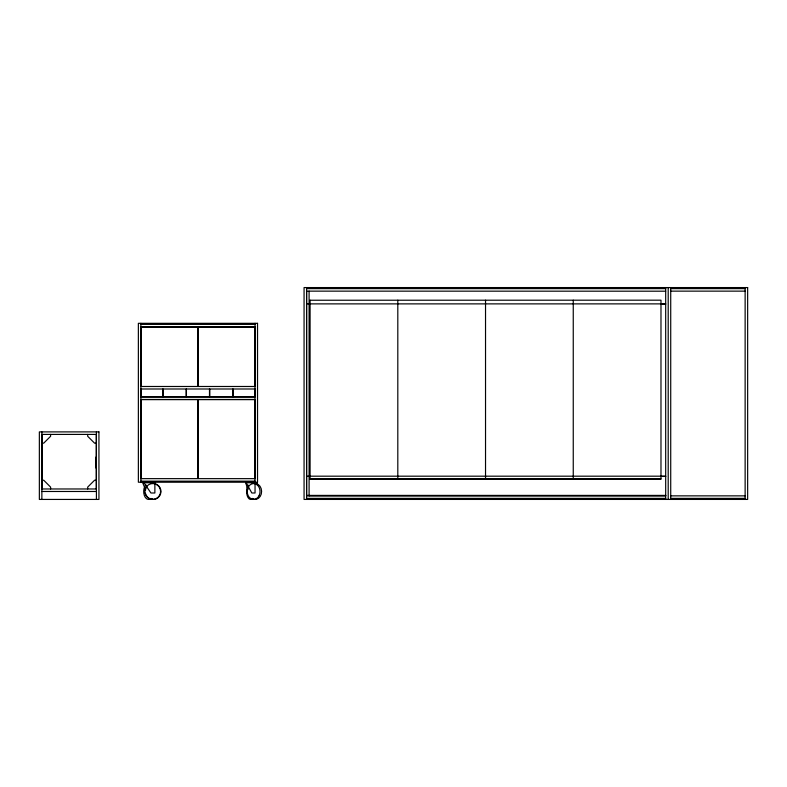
<?xml version="1.0" encoding="UTF-8"?>
<svg xmlns="http://www.w3.org/2000/svg" width="787" height="787" viewBox="0 0 787 787"><rect width="100%" height="100%" fill="white"/><g stroke="black" fill="none" stroke-linecap="round" stroke-linejoin="round"><path stroke-width="1.18" d="M306.586 288.632L665.684 288.632M670.721 288.632L745.132 288.632M665.684 291.2L306.586 291.141L306.586 495.859L665.684 495.859M670.721 291.141L745.132 291.141M310.088 300.24L660.982 300.181L660.982 479.027L310.088 479.027L310.088 300.181M306.586 303.88L665.684 303.88M660.785 304.097L665.684 304.097M140.883 324.382L255.027 324.382M140.883 326.9L255.027 326.9M140.883 386.486L255.027 386.486M140.883 388.994L255.027 388.994M140.883 396.943L255.027 396.943M140.883 399.462L255.027 399.462M41.868 434.414L96.417 434.414M41.868 443.16L43.718 443.16L50.604 436.273L50.604 434.414M96.417 443.16L94.568 443.16L87.682 436.273L87.682 434.414M306.586 476.184L665.684 476.184M660.785 476.401L665.684 476.401M140.883 478.644L255.027 478.644M310.088 478.968L660.982 478.968M41.868 480.227L43.718 480.227L50.604 487.114L50.604 488.973M96.417 480.227L94.568 480.227L87.682 487.114L87.682 488.973M140.883 481.162L255.027 481.162M155.383 482.746L142.673 482.746L145.664 489.917M41.868 488.973L96.417 488.973M41.868 491.482L96.417 491.482M306.586 495.407L665.684 495.407M309.035 495.633L665.684 495.633M670.721 495.859L745.132 495.859M306.586 498.368L665.684 498.368M670.721 498.368L745.132 498.368M143.991 482.746L150.937 492.996L154.872 492.996L154.872 482.746M246.154 482.746L251.83 492.996L255.047 492.996L255.047 482.746M247.994 489.573L245.613 482.746L257.369 482.746L257.369 485.018M745.132 287.57L745.132 499.43M670.721 287.57L670.721 499.43M668.202 287.57L668.202 499.43M665.684 287.57L665.684 499.43M573.251 300.181L573.251 479.027M485.53 300.181L485.53 479.027M397.809 300.181L397.809 479.027M309.094 291.141L309.094 495.859M306.586 287.57L306.586 499.43M255.027 323.319L255.027 482.215M254.89 386.348L254.89 327.028L198.088 327.028L198.088 386.348M254.89 389.132L254.89 396.815L233.08 396.815L233.08 389.132M254.89 478.506L254.89 399.589L198.088 399.589L198.088 478.506M232.814 389.132L232.814 396.815L209.755 396.815L209.755 389.132M209.49 389.132L209.49 396.815L186.421 396.815L186.421 389.132M197.822 386.348L197.822 327.028L141.021 327.028L141.021 386.348M197.822 478.506L197.822 399.589L141.021 399.589L141.021 478.506M186.155 389.132L186.155 396.815L163.086 396.815L163.086 389.132M162.82 389.132L162.82 396.815L141.021 396.815L141.021 389.132M140.883 323.319L140.883 482.215M96.417 431.896L96.417 499.43M96.289 434.552L96.289 488.835M95.63 457.237L95.63 467.832M41.996 434.552L41.996 488.835M41.868 431.896L41.868 499.43M252.578 498.456A7.949 4.053 -90 0 1 247.226 495.78A7.949 4.053 -90 0 1 248.21 485.126M253.493 499.352A7.949 4.053 -90 0 1 250.974 498.456M150.848 498.456A7.949 4.84 -90 0 1 144.365 495.544A7.949 4.84 -90 0 1 145.91 484.802M152.314 498.928A7.949 4.84 -90 0 1 149.264 499.106M154.764 483.72A7.949 7.88 -90 0 1 160.941 492.052A7.949 7.88 -90 0 1 153.652 499.411A7.949 7.88 -90 0 1 145.388 493.174M145.388 489.799A7.949 7.88 -90 0 1 146.785 486.72M256.09 483.621A7.949 6.434 -90 0 1 261.284 493.99A7.949 6.434 -90 0 1 252.096 498.456M747.65 287.57L304.067 287.57L304.067 499.43L747.65 499.43L747.65 287.57M257.536 323.319L138.364 323.319L138.364 482.215L257.536 482.215L257.536 323.319M98.936 431.896L39.35 431.896L39.35 499.43L98.936 499.43L98.936 431.896M159.269 495.938A7.949 7.88 -90 0 0 153.308 483.562A7.949 7.88 -90 0 0 145.654 494.954A7.949 7.88 -90 0 0 159.269 495.938M259.198 495.456A7.949 6.434 -90 0 0 253.621 483.543A7.949 6.434 -90 0 0 248.053 495.456A7.949 6.434 -90 0 0 259.198 495.456"/></g></svg>
